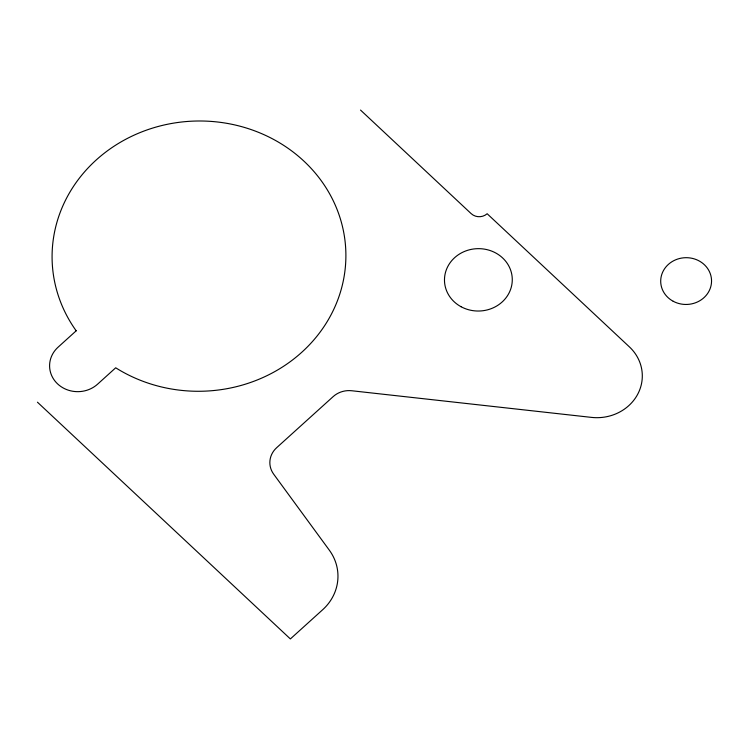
<?xml version="1.0" encoding="UTF-8"?>
<svg xmlns="http://www.w3.org/2000/svg" width="749" height="749" viewBox="0 0 749 749"><rect width="100%" height="100%" fill="white"/><g stroke="black" fill="none" stroke-linecap="round" stroke-linejoin="round"><path stroke-width="1.12" d="M360.522 110.066L471.168 213.634A11.301 10.392 -1.5 0 0 487.15 213.737L629.413 346.899A45.202 41.579 -1.5 0 1 637.605 394.423A45.202 41.579 -1.5 0 1 591.495 417.39L351.787 390.753A22.601 20.794 -1.5 0 0 333.174 396.596L276.634 447.724A22.601 20.794 -1.5 0 0 273.685 474.183L329.326 550.178A50.857 46.775 -1.5 0 1 322.679 609.723L290.369 638.934L37.45 402.194M76.183 330.805L58.076 347.19A28.256 25.99 -1.5 0 0 57.645 383.937A28.256 25.99 -1.5 0 0 97.595 384.171L115.702 367.796A146.916 135.138 -1.5 0 0 342.724 283.478A146.916 135.138 -1.5 0 0 171.746 123.445A146.916 135.138 -1.5 0 0 76.183 330.805M673.173 301.257A25.429 23.388 -1.5 0 0 711.55 281.221A25.429 23.388 -1.5 0 0 673.651 260.746A25.429 23.388 -1.5 0 0 673.173 301.257M461.112 306.753A33.902 31.186 -1.5 0 0 512.279 280.042A33.902 31.186 -1.5 0 0 461.749 252.731A33.902 31.186 -1.5 0 0 461.112 306.753"/></g></svg>
